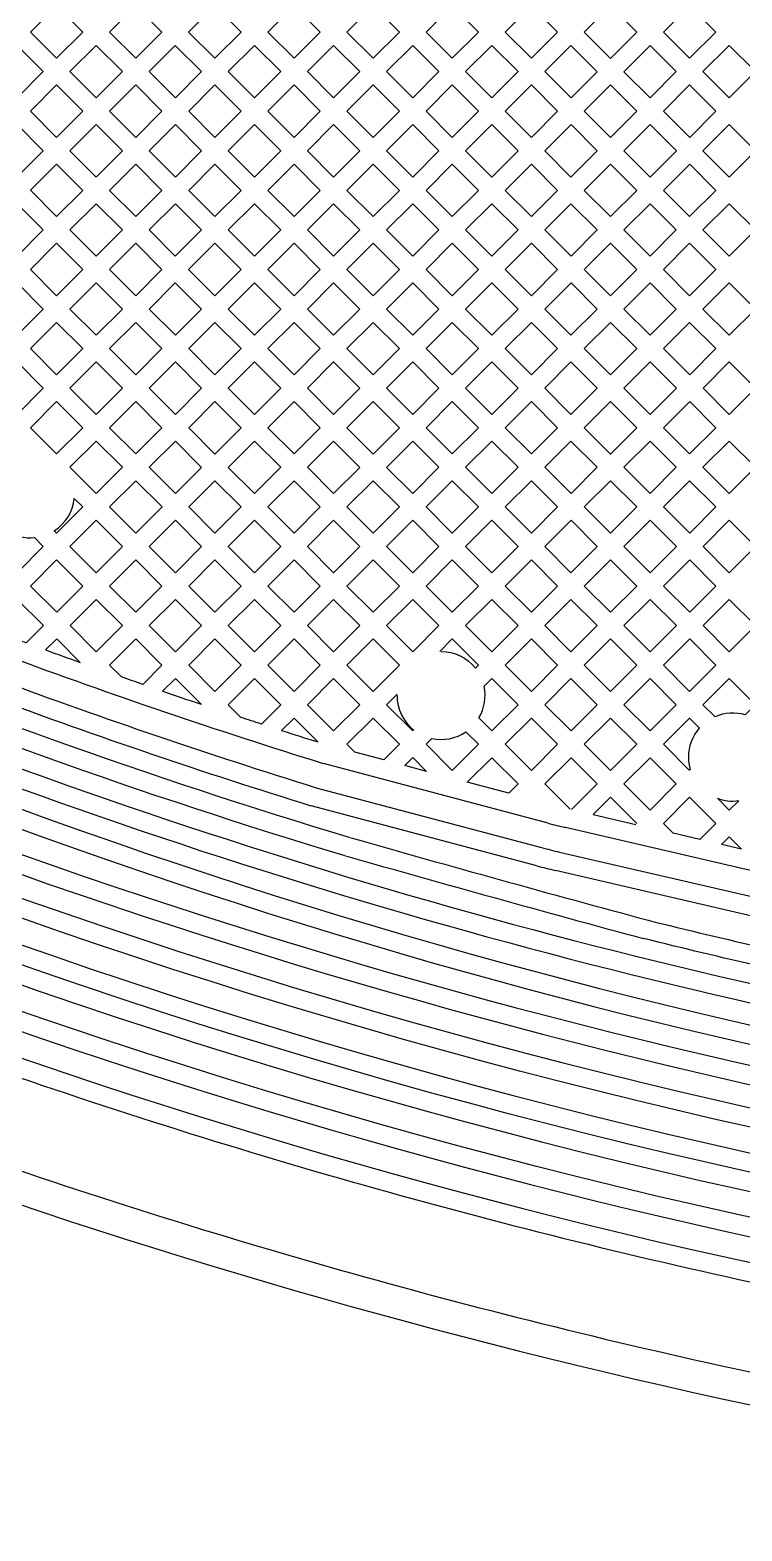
# Model space of a CAD drawing. Extents: x 3103 to 3424, y -52 to 175.
# Drawn here: x 3159.16 to 3162.03, y 34.3 to 40.37 of the extents above; entities that cross this region are included whole.
import ezdxf

# ---------------------------------------------------------------- set-up
doc = ezdxf.new("R2010")
doc.units = 0
doc.layers.add('gbr-dxf_layer0', color=7, linetype='Continuous')

msp = doc.modelspace()

# ---------------------------------------------------------------- linework, layer by layer
at = {"layer": 'gbr-dxf_layer0'}
for p, q in [((3160.6397, 37.6844), (3160.5972, 37.642)), ((3160.5972, 37.642), (3160.7031, 37.5361)), ((3161.716, 37.4821), (3161.822, 37.3761)), ((3161.2499, 37.1635), (3160.3428, 37.4047)), ((3160.7584, 37.373), (3160.671, 37.3963)), ((3161.2365, 37.3222), (3161.3388, 37.2199)), ((3161.2041, 36.9915), (3160.2933, 37.2336)), ((3161.4321, 37.1982), (3161.6042, 37.1583)), ((3162.1957, 36.9427), (3161.3198, 37.1461)), ((3162.0311, 37.0592), (3161.9512, 37.0777)), ((3161.2967, 37.0468), (3162.1727, 36.8435)), ((3162.1555, 36.7693), (3161.2794, 36.9726))]:
    msp.add_line(p, q, dxfattribs=at)
at = {"layer": 'gbr-dxf_layer0', "linetype": 'Continuous'}
for points in [[(3159.1584, 40.3594), (3159.2645, 40.4654), (3159.3705, 40.3594), (3159.2645, 40.2534)], [(3159.4782, 40.3594), (3159.5842, 40.4654), (3159.6901, 40.3595), (3159.5841, 40.2535)], [(3159.7978, 40.3595), (3159.9038, 40.4654), (3160.0098, 40.3594), (3159.9038, 40.2535)], [(3160.1175, 40.3594), (3160.2236, 40.4654), (3160.3296, 40.3594), (3160.2236, 40.2534)], [(3160.4373, 40.3594), (3160.5432, 40.4653), (3160.6492, 40.3593), (3160.5433, 40.2535)], [(3160.7569, 40.3593), (3160.863, 40.4653), (3160.9689, 40.3594), (3160.8629, 40.2534)], [(3161.0767, 40.3594), (3161.1826, 40.4653), (3161.2886, 40.3593), (3161.1827, 40.2534)], [(3161.3964, 40.3593), (3161.5023, 40.4653), (3161.6083, 40.3593), (3161.5024, 40.2533)], [(3161.7161, 40.3593), (3161.8221, 40.4653), (3161.928, 40.3594), (3161.822, 40.2534)], [(3158.9986, 40.1995), (3159.1046, 40.3055), (3159.2106, 40.1995), (3159.1046, 40.0935)], [(3159.3183, 40.1995), (3159.4243, 40.3055), (3159.5302, 40.1996), (3159.4242, 40.0936)], [(3159.638, 40.1996), (3159.7439, 40.3056), (3159.85, 40.1996), (3159.744, 40.0936)], [(3159.9577, 40.1996), (3160.0637, 40.3055), (3160.1697, 40.1995), (3160.0637, 40.0936)], [(3160.2774, 40.1995), (3160.3835, 40.3055), (3160.4894, 40.1996), (3160.3834, 40.0936)], [(3160.5972, 40.1996), (3160.7031, 40.3055), (3160.809, 40.1995), (3160.7031, 40.0936)], [(3160.9168, 40.1995), (3161.0228, 40.3055), (3161.1288, 40.1995), (3161.0228, 40.0935)], [(3161.2365, 40.1995), (3161.3425, 40.3055), (3161.4485, 40.1994), (3161.3426, 40.0935)], [(3161.5563, 40.1994), (3161.6622, 40.3054), (3161.7681, 40.1995), (3161.6622, 40.0936)], [(3161.8759, 40.1995), (3161.9819, 40.3055), (3162.0879, 40.1995), (3161.9819, 40.0935)], [(3159.1584, 40.0396), (3159.2645, 40.1456), (3159.3703, 40.0397), (3159.2643, 39.9337)], [(3159.4781, 40.0397), (3159.5841, 40.1458), (3159.6901, 40.0397), (3159.5841, 39.9337)], [(3159.7979, 40.0397), (3159.9038, 40.1457), (3160.0099, 40.0397), (3159.9039, 39.9337)], [(3160.1176, 40.0397), (3160.2236, 40.1456), (3160.3295, 40.0397), (3160.2236, 39.9338)], [(3160.4373, 40.0397), (3160.5433, 40.1457), (3160.6492, 40.0397), (3160.5432, 39.9337)], [(3160.757, 40.0397), (3160.8629, 40.1456), (3160.9689, 40.0396), (3160.863, 39.9337)], [(3161.0767, 40.0396), (3161.1827, 40.1456), (3161.2887, 40.0396), (3161.1827, 39.9336)], [(3161.3964, 40.0396), (3161.5024, 40.1456), (3161.6083, 40.0397), (3161.5023, 39.9337)], [(3161.716, 40.0397), (3161.822, 40.1456), (3161.928, 40.0396), (3161.8221, 39.9337)], [(3158.9987, 39.8799), (3159.1046, 39.9857), (3159.2104, 39.8799), (3159.1046, 39.774)], [(3159.3182, 39.8799), (3159.4242, 39.9859), (3159.5302, 39.8799), (3159.4242, 39.7738)], [(3159.638, 39.8799), (3159.744, 39.9859), (3159.85, 39.8799), (3159.744, 39.7738)], [(3159.9578, 39.8799), (3160.0637, 39.9858), (3160.1697, 39.8799), (3160.0637, 39.7739)], [(3160.2774, 39.8799), (3160.3834, 39.9858), (3160.4893, 39.8799), (3160.3834, 39.7739)], [(3160.5971, 39.8799), (3160.7031, 39.9859), (3160.8091, 39.8799), (3160.7031, 39.7738)], [(3160.9169, 39.8799), (3161.0228, 39.9857), (3161.1288, 39.8797), (3161.0229, 39.7738)], [(3161.2365, 39.8797), (3161.3426, 39.9857), (3161.4484, 39.8799), (3161.3424, 39.7738)], [(3161.5562, 39.8799), (3161.6622, 39.9858), (3161.7682, 39.8798), (3161.6622, 39.7738)], [(3161.8759, 39.8798), (3161.9819, 39.9857), (3162.0878, 39.8799), (3161.9818, 39.7739)], [(3159.1584, 39.7201), (3159.2643, 39.826), (3159.3703, 39.72), (3159.2645, 39.6141)], [(3159.4781, 39.72), (3159.5841, 39.826), (3159.6901, 39.72), (3159.5841, 39.6139)], [(3159.7979, 39.72), (3159.9039, 39.826), (3160.0098, 39.72), (3159.9038, 39.614)], [(3160.1176, 39.72), (3160.2236, 39.826), (3160.3295, 39.72), (3160.2236, 39.6141)], [(3160.4373, 39.72), (3160.5432, 39.826), (3160.6492, 39.72), (3160.5433, 39.614)], [(3160.757, 39.72), (3160.863, 39.826), (3160.969, 39.72), (3160.863, 39.6139)], [(3161.0768, 39.72), (3161.1827, 39.8258), (3161.2886, 39.72), (3161.1827, 39.6141)], [(3161.3963, 39.72), (3161.5023, 39.826), (3161.6083, 39.72), (3161.5023, 39.6139)], [(3161.7161, 39.72), (3161.8221, 39.8259), (3161.9279, 39.72), (3161.822, 39.6141)], [(3158.9985, 39.5602), (3159.1046, 39.6662), (3159.2106, 39.5602), (3159.1046, 39.4542)], [(3159.3183, 39.5602), (3159.4242, 39.6661), (3159.5302, 39.5601), (3159.4243, 39.4542)], [(3159.638, 39.5601), (3159.744, 39.6661), (3159.8499, 39.5602), (3159.7439, 39.4541)], [(3159.9577, 39.5601), (3160.0637, 39.6662), (3160.1697, 39.5602), (3160.0637, 39.4542)], [(3160.2774, 39.5602), (3160.3834, 39.6662), (3160.4894, 39.5601), (3160.3835, 39.4542)], [(3160.5972, 39.5601), (3160.7031, 39.6661), (3160.8091, 39.5601), (3160.7032, 39.4541)], [(3160.9169, 39.5601), (3161.0229, 39.6661), (3161.1288, 39.5602), (3161.0228, 39.4542)], [(3161.2365, 39.5602), (3161.3424, 39.6661), (3161.4484, 39.5601), (3161.3426, 39.4542)], [(3161.5562, 39.5601), (3161.6622, 39.6661), (3161.7681, 39.5602), (3161.6621, 39.4542)], [(3161.8759, 39.5602), (3161.9818, 39.6661), (3162.0878, 39.5601), (3161.9819, 39.4542)], [(3159.1584, 39.4003), (3159.2645, 39.5063), (3159.3705, 39.4003), (3159.2645, 39.2943)], [(3159.4782, 39.4003), (3159.5841, 39.5062), (3159.69, 39.4003), (3159.5841, 39.2944)], [(3159.7978, 39.4003), (3159.9038, 39.5063), (3160.0098, 39.4003), (3159.9038, 39.2943)], [(3160.1175, 39.4003), (3160.2236, 39.5063), (3160.3296, 39.4003), (3160.2236, 39.2943)], [(3160.4373, 39.4003), (3160.5433, 39.5063), (3160.6493, 39.4003), (3160.5433, 39.2943)], [(3160.7571, 39.4003), (3160.863, 39.5062), (3160.9689, 39.4003), (3160.863, 39.2944)], [(3161.0767, 39.4003), (3161.1827, 39.5063), (3161.2887, 39.4003), (3161.1827, 39.2943)], [(3161.3964, 39.4003), (3161.5023, 39.5062), (3161.6082, 39.4003), (3161.5023, 39.2944)], [(3161.716, 39.4003), (3161.822, 39.5063), (3161.928, 39.4003), (3161.822, 39.2943)], [(3158.9987, 39.2405), (3159.1046, 39.3464), (3159.2106, 39.2404), (3159.1047, 39.1345)], [(3159.3183, 39.2404), (3159.4243, 39.3464), (3159.5303, 39.2405), (3159.4243, 39.1345)], [(3159.638, 39.2405), (3159.7439, 39.3464), (3159.8499, 39.2404), (3159.744, 39.1345)], [(3159.9577, 39.2404), (3160.0637, 39.3464), (3160.1697, 39.2404), (3160.0637, 39.1344)], [(3160.2774, 39.2404), (3160.3835, 39.3464), (3160.4895, 39.2404), (3160.3835, 39.1344)], [(3160.5972, 39.2404), (3160.7032, 39.3464), (3160.8091, 39.2405), (3160.7031, 39.1345)], [(3160.9168, 39.2405), (3161.0228, 39.3464), (3161.1288, 39.2404), (3161.0229, 39.1345)], [(3161.2365, 39.2404), (3161.3426, 39.3464), (3161.4484, 39.2405), (3161.3424, 39.1345)], [(3161.5562, 39.2405), (3161.6621, 39.3464), (3161.7681, 39.2404), (3161.6622, 39.1345)], [(3161.8759, 39.2404), (3161.9819, 39.3464), (3162.0879, 39.2404), (3161.9819, 39.1344)], [(3159.1586, 39.0806), (3159.2645, 39.1865), (3159.3704, 39.0806), (3159.2645, 38.9747)], [(3159.4781, 39.0806), (3159.5841, 39.1866), (3159.6901, 39.0806), (3159.5841, 38.9746)], [(3159.7979, 39.0806), (3159.9038, 39.1865), (3160.0098, 39.0805), (3159.9039, 38.9746)], [(3160.1175, 39.0805), (3160.2236, 39.1865), (3160.3296, 39.0805), (3160.2236, 38.9745)], [(3160.4373, 39.0805), (3160.5433, 39.1865), (3160.6492, 39.0806), (3160.5432, 38.9746)], [(3160.757, 39.0806), (3160.863, 39.1866), (3160.969, 39.0806), (3160.863, 38.9746)], [(3161.0767, 39.0806), (3161.1827, 39.1865), (3161.2886, 39.0806), (3161.1826, 38.9747)], [(3161.3963, 39.0806), (3161.5023, 39.1867), (3161.6083, 39.0806), (3161.5023, 38.9746)], [(3161.7161, 39.0806), (3161.822, 39.1865), (3161.928, 39.0805), (3161.8221, 38.9746)], [(3158.9987, 38.9207), (3159.1047, 39.0268), (3159.2106, 38.9209), (3159.1046, 38.8148)], [(3159.3184, 38.9208), (3159.4243, 39.0267), (3159.5302, 38.9207), (3159.4244, 38.8149)], [(3159.638, 38.9207), (3159.744, 39.0268), (3159.85, 38.9207), (3159.744, 38.8147)], [(3159.9578, 38.9207), (3160.0637, 39.0266), (3160.1697, 38.9206), (3160.0638, 38.8147)], [(3160.2774, 38.9206), (3160.3835, 39.0266), (3160.4893, 38.9207), (3160.3833, 38.8147)], [(3160.5971, 38.9207), (3160.7031, 39.0268), (3160.8091, 38.9207), (3160.7031, 38.8147)], [(3160.9169, 38.9207), (3161.0229, 39.0267), (3161.1287, 38.9208), (3161.0228, 38.8149)], [(3161.2365, 38.9208), (3161.3424, 39.0268), (3161.4484, 38.9207), (3161.3425, 38.8148)], [(3161.5562, 38.9207), (3161.6622, 39.0268), (3161.7682, 38.9207), (3161.6622, 38.8147)], [(3161.876, 38.9207), (3161.9819, 39.0266), (3162.0878, 38.9207), (3161.9819, 38.8149)], [(3159.1585, 38.761), (3159.2645, 38.867), (3159.3705, 38.761), (3159.2645, 38.655)], [(3159.4782, 38.761), (3159.5841, 38.8669), (3159.6901, 38.7609), (3159.5842, 38.655)], [(3159.7979, 38.7609), (3159.9039, 38.8669), (3160.0099, 38.7609), (3159.9039, 38.6548)], [(3160.1177, 38.7609), (3160.2236, 38.8667), (3160.3294, 38.7609), (3160.2236, 38.655)], [(3160.4372, 38.7609), (3160.5432, 38.8669), (3160.6492, 38.7609), (3160.5432, 38.6548)], [(3160.757, 38.7609), (3160.863, 38.8669), (3160.9689, 38.761), (3160.8629, 38.655)], [(3161.0767, 38.761), (3161.1826, 38.867), (3161.2886, 38.7609), (3161.1827, 38.655)], [(3161.3964, 38.7609), (3161.5023, 38.8669), (3161.6083, 38.7609), (3161.5024, 38.6549)], [(3161.7161, 38.7609), (3161.8221, 38.8669), (3161.928, 38.761), (3161.822, 38.655)], [(3159.3183, 38.6011), (3159.4244, 38.7071), (3159.5304, 38.6011), (3159.4244, 38.4951)], [(3159.6381, 38.6011), (3159.744, 38.707), (3159.85, 38.601), (3159.7441, 38.4951)], [(3159.9578, 38.601), (3160.0638, 38.707), (3160.1697, 38.6011), (3160.0637, 38.4951)], [(3160.2774, 38.6011), (3160.3833, 38.707), (3160.4893, 38.601), (3160.3835, 38.4951)], [(3160.5971, 38.601), (3160.7031, 38.707), (3160.809, 38.6011), (3160.703, 38.4951)], [(3160.9168, 38.6011), (3161.0228, 38.7071), (3161.1288, 38.6011), (3161.0228, 38.4951)], [(3161.2365, 38.6011), (3161.3425, 38.7071), (3161.4485, 38.6011), (3161.3426, 38.4951)], [(3161.5563, 38.6011), (3161.6622, 38.707), (3161.7681, 38.6011), (3161.6622, 38.4952)], [(3161.8759, 38.6011), (3161.9819, 38.7071), (3162.0879, 38.6011), (3161.9819, 38.4951)], [(3159.4782, 38.4412), (3159.5842, 38.5472), (3159.6903, 38.4412), (3159.5842, 38.3352)], [(3159.798, 38.4412), (3159.9039, 38.5471), (3160.0098, 38.4412), (3159.9039, 38.3353)], [(3160.1175, 38.4412), (3160.2236, 38.5472), (3160.3296, 38.4412), (3160.2236, 38.3352)], [(3160.4373, 38.4412), (3160.5432, 38.5471), (3160.6491, 38.4412), (3160.5432, 38.3353)], [(3160.7569, 38.4412), (3160.8629, 38.5472), (3160.9689, 38.4412), (3160.8629, 38.3352)], [(3161.0767, 38.4412), (3161.1827, 38.5472), (3161.2887, 38.4412), (3161.1827, 38.3352)], [(3161.3964, 38.4412), (3161.5024, 38.5472), (3161.6083, 38.4413), (3161.5023, 38.3353)], [(3161.7161, 38.4413), (3161.822, 38.5472), (3161.928, 38.4412), (3161.8221, 38.3353)], [(3159.3183, 38.2813), (3159.4244, 38.3873), (3159.5304, 38.2813), (3159.4243, 38.1753)], [(3159.6381, 38.2813), (3159.7441, 38.3873), (3159.85, 38.2814), (3159.744, 38.1754)], [(3159.9578, 38.2814), (3160.0637, 38.3873), (3160.1697, 38.2813), (3160.0638, 38.1754)], [(3160.2774, 38.2813), (3160.3835, 38.3873), (3160.4893, 38.2814), (3160.3833, 38.1754)], [(3160.5971, 38.2814), (3160.703, 38.3873), (3160.809, 38.2813), (3160.7031, 38.1754)], [(3160.9168, 38.2813), (3161.0228, 38.3873), (3161.1288, 38.2813), (3161.0228, 38.1753)], [(3161.2365, 38.2813), (3161.3426, 38.3873), (3161.4484, 38.2814), (3161.3424, 38.1754)], [(3161.5562, 38.2814), (3161.6622, 38.3874), (3161.7682, 38.2814), (3161.6622, 38.1754)], [(3161.876, 38.2814), (3161.9819, 38.3873), (3162.0879, 38.2813), (3161.982, 38.1754)], [(3159.1586, 38.1215), (3159.2645, 38.2274), (3159.3705, 38.1214), (3159.2646, 38.0155)], [(3159.4782, 38.1214), (3159.5842, 38.2274), (3159.6901, 38.1215), (3159.5841, 38.0155)], [(3159.7979, 38.1215), (3159.9039, 38.2276), (3160.0099, 38.1215), (3159.9039, 38.0155)], [(3160.1177, 38.1215), (3160.2236, 38.2274), (3160.3294, 38.1215), (3160.2236, 38.0157)], [(3160.4372, 38.1215), (3160.5432, 38.2275), (3160.6492, 38.1215), (3160.5432, 38.0155)], [(3160.757, 38.1215), (3160.8629, 38.2274), (3160.9689, 38.1214), (3160.863, 38.0155)], [(3161.0767, 38.1214), (3161.1827, 38.2274), (3161.2886, 38.1215), (3161.1825, 38.0155)], [(3161.3963, 38.1215), (3161.5023, 38.2275), (3161.6083, 38.1215), (3161.5023, 38.0155)], [(3161.7161, 38.1215), (3161.8221, 38.2275), (3161.9281, 38.1215), (3161.8221, 38.0155)], [(3159.3185, 37.9616), (3159.4243, 38.0675), (3159.5302, 37.9616), (3159.4243, 37.8558)], [(3159.638, 37.9616), (3159.744, 38.0677), (3159.85, 37.9616), (3159.744, 37.8556)], [(3159.9578, 37.9616), (3160.0638, 38.0677), (3160.1697, 37.9618), (3160.0637, 37.8558)], [(3160.2774, 37.9618), (3160.3833, 38.0677), (3160.4893, 37.9616), (3160.3835, 37.8558)], [(3160.5971, 37.9616), (3160.7031, 38.0677), (3160.8091, 37.9616), (3160.7031, 37.8556)], [(3160.9169, 37.9616), (3161.0228, 38.0675), (3161.1287, 37.9616), (3161.0228, 37.8558)], [(3161.2364, 37.9616), (3161.3424, 38.0677), (3161.4484, 37.9616), (3161.3424, 37.8556)], [(3161.5562, 37.9616), (3161.6622, 38.0677), (3161.7682, 37.9616), (3161.6622, 37.8556)], [(3161.876, 37.9616), (3161.982, 38.0676), (3162.0879, 37.9617), (3161.9819, 37.8558)], [(3159.7979, 37.8018), (3159.9039, 37.9078), (3160.0098, 37.8019), (3159.9038, 37.6959)], [(3160.1175, 37.8019), (3160.2236, 37.9079), (3160.3296, 37.8019), (3160.2236, 37.6959)], [(3160.4373, 37.8019), (3160.5432, 37.9078), (3160.6492, 37.8018), (3160.5433, 37.6959)], [(3161.0767, 37.8019), (3161.1825, 37.9078), (3161.2886, 37.8018), (3161.1827, 37.6959)], [(3161.3963, 37.8018), (3161.5023, 37.9078), (3161.6083, 37.8018), (3161.5023, 37.6957)], [(3161.7161, 37.8018), (3161.8221, 37.9078), (3161.928, 37.8019), (3161.822, 37.6959)], [(3160.2774, 37.642), (3160.3835, 37.748), (3160.4895, 37.642), (3160.3835, 37.536)], [(3161.2365, 37.642), (3161.3424, 37.7479), (3161.4484, 37.6419), (3161.3426, 37.536)], [(3161.5562, 37.6419), (3161.6622, 37.7479), (3161.7681, 37.642), (3161.6621, 37.536)], [(3160.4373, 37.4821), (3160.5433, 37.5881), (3160.6492, 37.4822), (3160.5859, 37.4189), (3160.4696, 37.4498)], [(3161.0767, 37.4821), (3161.1827, 37.5881), (3161.2887, 37.4821), (3161.1827, 37.3761)], [(3161.3964, 37.4821), (3161.5023, 37.588), (3161.6082, 37.4821), (3161.5023, 37.3762)], [(3160.9237, 37.3291), (3161.0228, 37.4282), (3161.1288, 37.3222), (3161.0911, 37.2846)], [(3161.5562, 37.3223), (3161.6621, 37.4282), (3161.7681, 37.3222), (3161.6622, 37.2163)], [(3161.7161, 37.1624), (3161.822, 37.2683), (3161.928, 37.1623), (3161.8637, 37.098), (3161.7553, 37.1232)]]:
    msp.add_lwpolyline(points, close=True, dxfattribs=at)
for points in [[(3157.5045, 37.1345, 0.100679), (3167.714, 35.0575), (3173.2139, 35.0575, 0.151028), (3187.9607, 39.6158, -0.064518), (3189.3488, 40.3222)], [(3189.3828, 40.2265, 0.064518), (3188.018, 39.532, -0.151028), (3173.2139, 34.9559), (3167.714, 34.9559, -0.100679), (3157.4649, 37.041, 0.099096), (3155.169, 37.5005)], [(3157.6329, 37.4391, 0.100687), (3167.714, 35.388), (3173.2139, 35.388, 0.151027), (3187.7741, 39.8887)], [(3187.8171, 39.8258, -0.151027), (3173.2139, 35.3118), (3167.714, 35.3118, -0.100687), (3157.6032, 37.3689, 0.099143), (3155.2098, 37.8482), (3155.1121, 37.8462, 0.035416), (3154.0929, 37.7402)], [(3157.5638, 37.275, 0.100682), (3167.714, 35.2099), (3173.2139, 35.2099, 0.151028), (3187.8746, 39.7418)], [(3187.9176, 39.6789, -0.151028), (3173.2139, 35.1337), (3167.714, 35.1337, -0.100682), (3157.5341, 37.2048, 0.099123), (3155.1691, 37.6783)], [(3157.8094, 37.5521, 0.006012), (3158.6446, 37.2112, 0.079522), (3166.7644, 35.5584), (3173.2457, 35.5503), (3173.9042, 35.5503), (3173.9168, 35.5505, 0.120515), (3186.0837, 39.0306), (3186.6348, 39.3699)], [(3160.8174, 37.8571, -0.229076), (3160.9568, 37.7897), (3160.9689, 37.8019), (3160.863, 37.9078), (3160.8123, 37.857)], [(3159.0304, 37.7432, 0.013476), (3160.3136, 37.307), (3161.2237, 37.0651)], [(3161.8256, 37.3797, -0.072816), (3161.8182, 37.4307, -0.181877), (3161.8622, 37.5478), (3161.822, 37.5881), (3161.716, 37.4821)], [(3160.4524, 37.105, 0.003725), (3161.6537, 36.7716, 0.004949), (3162.1279, 36.6588, 0.009857), (3162.2984, 36.6236)], [(3136.9142, 33.0031), (3138.5977, 33.2263, -0.128328), (3138.6041, 33.2255), (3138.7673, 33.1627, -0.191254), (3138.7742, 33.1563, 0.941714), (3139.337, 33.3939), (3139.3163, 33.5663, -0.159747), (3139.3178, 33.5741), (3139.4137, 33.7492, -0.2312), (3139.4228, 33.7556), (3145.2647, 34.787), (3145.4892, 35.1072, -0.202169), (3145.4975, 35.1126), (3154.5909, 36.7137, -0.014391), (3154.9275, 36.7538, -0.010457), (3155.0769, 36.7601), (3155.1704, 36.7606, -0.033478), (3155.8677, 36.7137, -0.090774), (3155.8768, 36.7125, -0.065792), (3157.1974, 36.3509, 0.013539), (3158.5571, 35.818), (3158.8681, 35.7078, 0.070272), (3166.2718, 34.2548)], [(3162.2844, 36.5487, -0.009856), (3162.111, 36.5845, -0.004953), (3161.635, 36.6977)]]:
    msp.add_lwpolyline(points, format="xyb", dxfattribs=at)
for points in [[(3159.3359, 38.4758), (3159.3705, 38.4412), (3159.2645, 38.3352), (3159.2551, 38.3445)], [(3159.22, 37.8632), (3159.2646, 37.9078), (3159.3594, 37.813)], [(3159.6927, 37.6965), (3159.744, 37.7479), (3159.8477, 37.6442)], [(3160.1733, 37.5378), (3160.2236, 37.5881), (3160.3202, 37.4915)], [(3160.671, 37.3963), (3160.7031, 37.4283), (3160.7584, 37.373)], [(3161.3447, 37.2186), (3161.4484, 37.3223), (3161.3426, 37.4282), (3161.2365, 37.3222)], [(3161.6083, 37.1624), (3161.5023, 37.2684), (3161.4321, 37.1982)], [(3162.0202, 37.2545), (3161.9819, 37.2162), (3161.9341, 37.264)], [(3161.9512, 37.0777), (3161.9819, 37.1084), (3162.0311, 37.0592)]]:
    msp.add_lwpolyline(points, dxfattribs=at)
for points in [[(3158.9987, 38.2814), (3159.0623, 38.345, 0.167687), (3159.1748, 38.3171), (3159.2106, 38.2813), (3159.1047, 38.1754)], [(3158.9987, 37.9616), (3159.1047, 38.0677), (3159.2107, 37.9616), (3159.1411, 37.8921, -0.000571), (3159.0922, 37.9102), (3159.0257, 37.9347)], [(3159.4782, 37.8019), (3159.5841, 37.9078), (3159.6901, 37.8018), (3159.6124, 37.7241, -0.000943), (3159.526, 37.7541)], [(3159.9577, 37.642), (3160.0637, 37.748), (3160.1697, 37.642), (3160.0917, 37.564, -0.000903), (3160.0087, 37.591)], [(3160.9703, 37.5885, 0.188947), (3160.9913, 37.7165), (3161.0228, 37.748), (3161.1288, 37.642), (3161.0228, 37.536)], [(3161.8759, 37.642), (3161.9819, 37.748), (3162.0879, 37.642), (3162.0469, 37.601, 0.17804), (3161.9244, 37.5934)], [(3160.757, 37.4822), (3160.7802, 37.5055, 0.206149), (3160.9182, 37.5328), (3160.9689, 37.4821), (3160.863, 37.3762)]]:
    msp.add_lwpolyline(points, format="xyb", close=True, dxfattribs=at)
at = {"layer": 'gbr-dxf_layer0'}
for centre, radius, start, end in [((3159.159, 38.4942), 0.1778, 302.70108, 354.06589), ((3167.7603, 61.331), 25.3043, 247.45673, 253.20957), ((3167.7603, 61.331), 25.3805, 247.45668, 253.20968), ((3167.7623, 61.3303), 25.0496, 249.68573, 252.76686), ((3167.7624, 61.3303), 24.9734, 249.99783, 250.33767), ((3167.764, 61.3298), 25.2278, 249.68151, 252.7706), ((3167.7623, 61.3303), 24.9734, 251.14787, 251.52337), ((3160.8174, 37.6793), 0.1778, 179.99937, 231.60521), ((3167.7622, 61.3303), 24.9734, 252.30923, 252.66259), ((3167.5883, 60.6917), 24.7981, 249.48569, 262.18943), ((3167.5883, 60.6917), 24.8743, 249.48566, 262.18941), ((3167.5442, 60.2445), 24.5161, 249.55067, 270), ((3161.996, 37.4307), 0.1778, 249.63141, 277.83463), ((3167.5442, 60.2445), 24.5923, 249.55068, 270.00002), ((3167.8677, 61.7504), 26.2914, 249.4006, 267.58952), ((3161.8301, 39.344), 2.2564, 255.10436, 256.92307), ((3161.8339, 39.3433), 2.3585, 255.01268, 256.82934), ((3183.4433, 117.604), 83.7939, 254.060384, 254.913829), ((3161.8339, 39.3433), 2.4347, 255.0113, 256.82801), ((3167.7136, 61.1908), 26.3111, 250.81911, 269.99999), ((3167.7136, 61.1908), 26.4127, 250.81911, 269.99999), ((3167.713, 61.1908), 26.4889, 250.81985, 258.04355), ((3167.713, 61.1908), 26.8445, 250.81986, 258.04357)]:
    msp.add_arc(centre, radius, start, end, dxfattribs=at)

doc.saveas('drawing.dxf')
